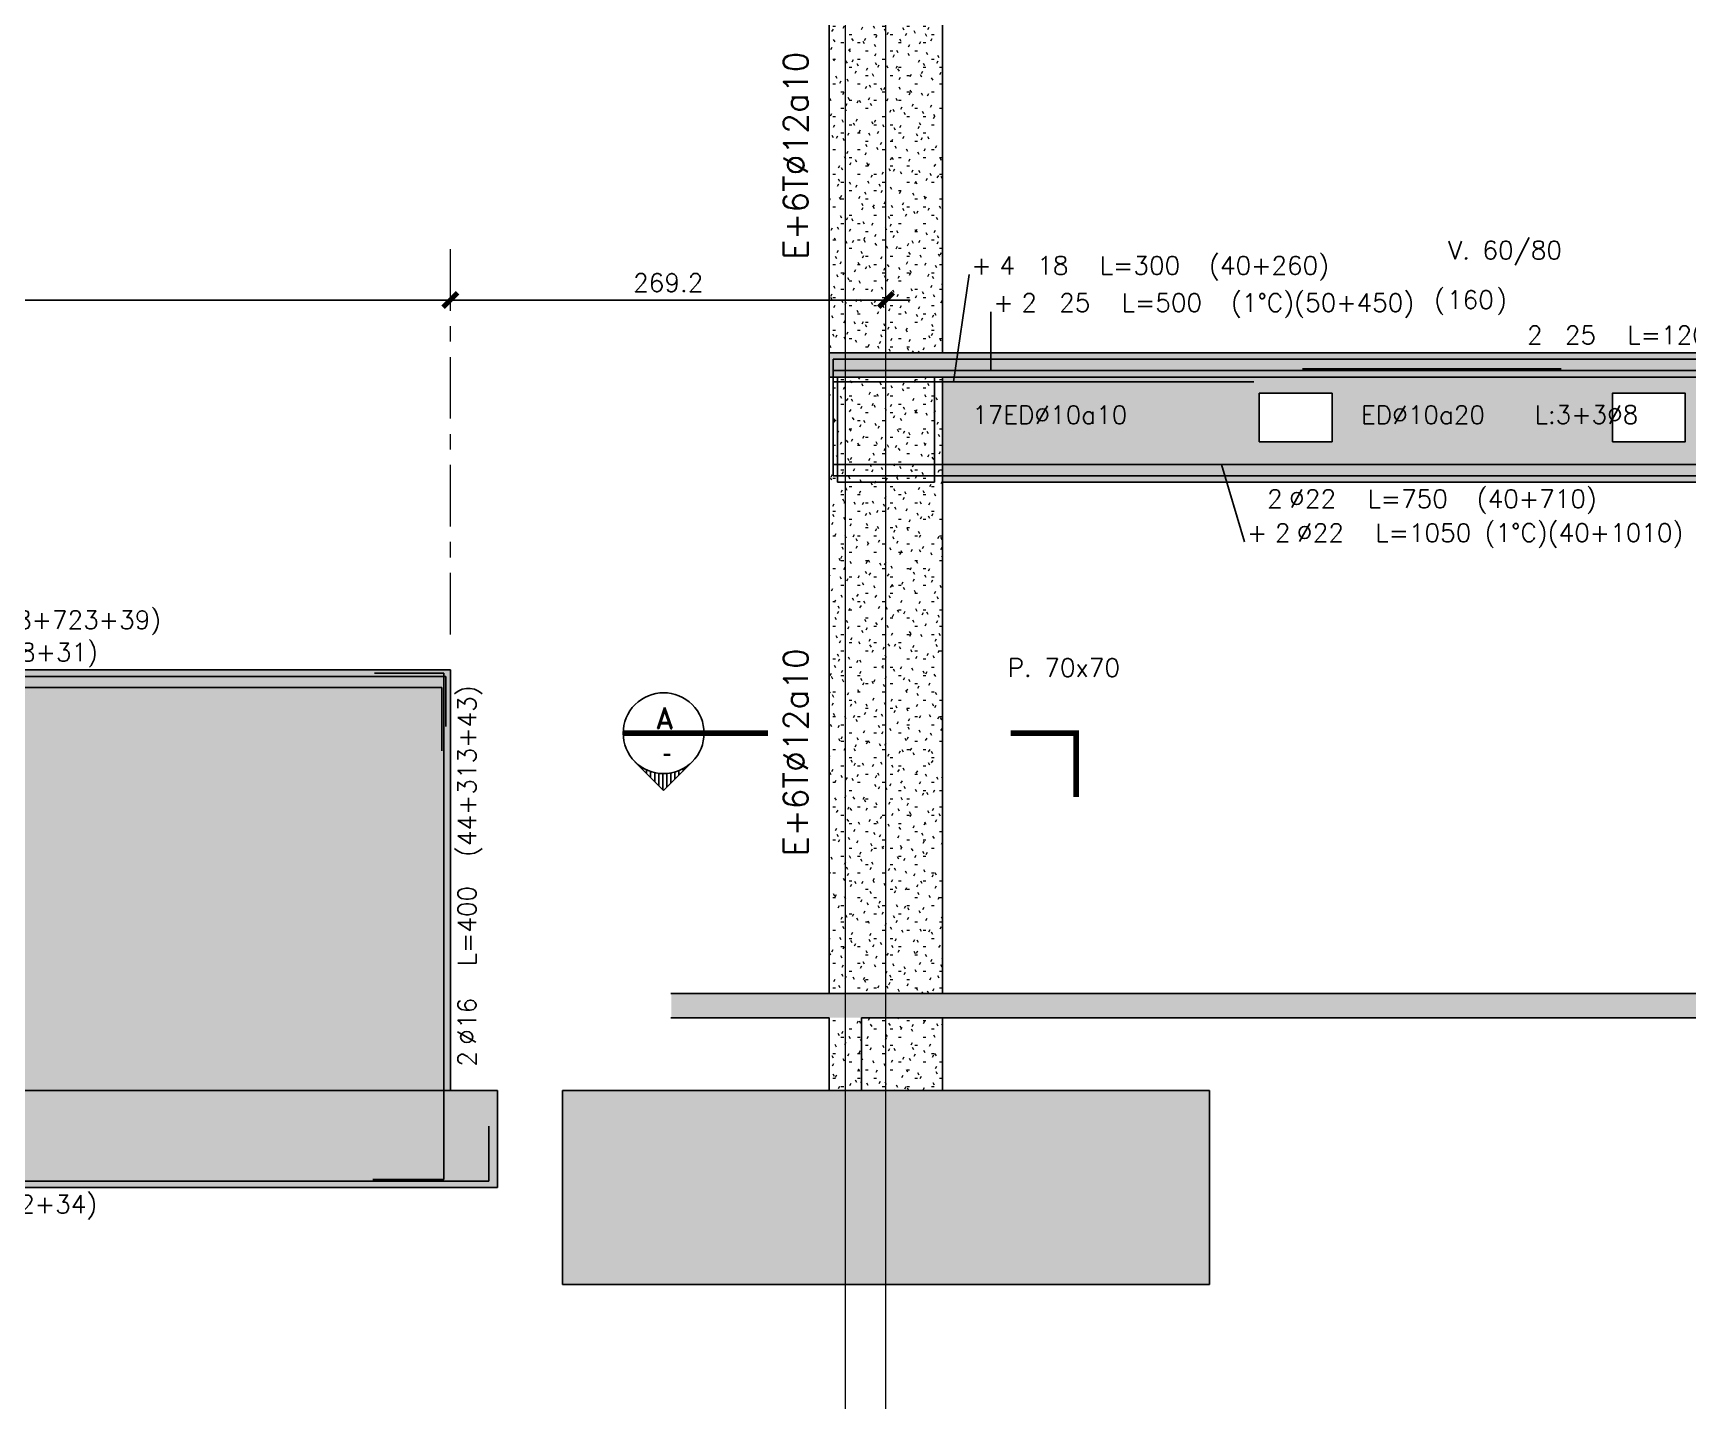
# Model space of a CAD drawing. Extents: x -9282 to 18119, y -11629 to 17404.
# Drawn here: x 1179 to 2202, y 1712 to 2562 of the extents above; entities that cross this region are included whole.
import ezdxf
from ezdxf.enums import TextEntityAlignment as Align

# ---------------------------------------------------------------- set-up
doc = ezdxf.new("R2010")
doc.units = 0
doc.header["$LTSCALE"] = 30
doc.header["$MEASUREMENT"] = 0
doc.linetypes.add('EJEH$0$Grid Line', pattern=[2.2225, 1.27, -0.3175, 0.3175, -0.3175])
doc.linetypes.add('EJEH$0$RLE-PROYECCION', pattern=[0.71438, 0.47625, -0.23813])
doc.layers.get('0').update_dxf_attribs({"linetype": 'CONTINUOUS'})
doc.layers.add('EJEH$0$RLA-ACHURADO', color=30, linetype='EJEH$0$RLE-PROYECCION', lineweight=15, transparency=0.7)
for name, color, linetype, lineweight in [('EJEH$0$RLA-CONTORNO', 30, 'CONTINUOUS', 25), ('EJEH$0$RLA-EJES', 1, 'CONTINUOUS', 9), ('EJEH$0$RLA-TEXTOS-1', 9, 'CONTINUOUS', 9), ('EJEH$0$RLE-EJES-AUXILIAR', 1, 'EJEH$0$Grid Line', 15)]:
    doc.layers.add(name, color=color, linetype=linetype, lineweight=lineweight)
for name, color, linetype in [('EJEH$0$RLA-CORTES', 5, 'CONTINUOUS'), ('EJEH$0$RLA-COTAS1', 2, 'CONTINUOUS'), ('EJEH$0$RLA-FE', 7, 'CONTINUOUS'), ('EJEH$0$RLA-TEXTOS-FE', 9, 'CONTINUOUS')]:
    doc.layers.add(name, color=color, linetype=linetype)
doc.styles.add('EJEH$0$RomanD', font='romand.shx', dxfattribs={"height": 31.5})
doc.styles.add('EJEH$0$RomanS', font='romans.shx', dxfattribs={"height": 11.25})
doc.styles.add('EJEH$0$Standard', font='txt')
doc.dimstyles.new('EJEH$0$ING-50', dxfattribs={"dimscale": 50, "dimtxt": 0.27, "dimasz": 0.3, "dimexe": 0, "dimexo": 0, "dimgap": 0.1, "dimtad": 1, "dimdec": 1, "dimzin": 12, "dimdsep": 46, "dimtxsty": 'EJEH$0$RomanS', "dimblk": 'EJEH$0$TICK1', "dimblk1": 'EJEH$0$TICK1', "dimblk2": 'EJEH$0$TICK1', "dimcen": 0.09, "dimclrd": 2, "dimclre": 1, "dimclrt": 3, "dimadec": 0, "dimazin": 0, "dimtfac": 1, "dimtdec": 0, "dimtix": 1, "dimtmove": 2, "dimatfit": 3, "dimldrblk": 'EJEH$0$TICK1', "dimfxl": 0, "dimfxlon": 1, "dimtolj": 1, "dimtzin": 0, "dimarcsym": 0})
pattern_1 = [(0, (-439.582, -2117.392), (20.32, 5.08), [1.676, -13.564, 1.676, -13.564, -81.28]), (0, (-439.582, -2117.392), (20.32, 5.08), [-30.48, 1.676, -28.804, 1.676, -13.564, -35.56]), (0, (-439.582, -2117.392), (20.32, 5.08), [-76.2, 1.676, -8.484, 1.676, -23.724]), (120, (-431.962, -2114.852), (-14.559409, 15.057636), [1.676, -13.564, 1.676, -13.564, -81.28]), (120, (-431.962, -2114.852), (-14.559409, 15.057636), [-30.48, 1.676, -28.804, 1.676, -13.564, -35.56]), (120, (-431.962, -2114.852), (-14.559409, 15.057636), [-76.2, 1.676, -8.484, 1.676, -23.724]), (240, (-429.422, -2104.692), (-5.760591, -20.137636), [1.676, -13.564, 1.676, -13.564, -81.28]), (240, (-429.422, -2104.692), (-5.760591, -20.137636), [-30.48, 1.676, -28.804, 1.676, -13.564, -35.56]), (240, (-429.422, -2104.692), (-5.760591, -20.137636), [-76.2, 1.676, -8.484, 1.676, -23.724])]

# ---------------------------------------------------------------- blocks, each defined once
blk = doc.blocks.new('*X36')
at = {"color": 0}
for p, q in [((2590, 1330.5), (2590, 1340.4)), ((2580, 1328.2), (2580, 1330.4)), ((2582.5, 1329.2), (2582.5, 1332.9)), ((2585, 1329.9), (2585, 1335.4)), ((2587.5, 1330.3), (2587.5, 1337.9)), ((2592.5, 1330.4), (2592.5, 1338.9)), ((2595, 1330.1), (2595, 1336.4)), ((2597.5, 1329.5), (2597.5, 1333.9)), ((2600, 1328.6), (2600, 1331.4)), ((2575, 1325.1), (2575, 1325.4)), ((2577.5, 1326.9), (2577.5, 1327.9)), ((2602.5, 1327.4), (2602.5, 1328.9)), ((2605, 1325.9), (2605, 1326.4)), ((2607.5, 1323.8), (2607.5, 1323.9))]:
    blk.add_line(p, q, dxfattribs=at)
blk = doc.blocks.new('*U38')
at = {"layer": 'EJEH$0$RLA-CORTES', "color": 2, "linetype": 'Continuous'}
for p, q in [((-112.3, -17.7), (-94.6, -35.4)), ((-94.6, -35.4), (-77, -17.7))]:
    blk.add_line(p, q, dxfattribs=at)
at = {"layer": 'EJEH$0$RLA-CORTES', "color": 2, "linetype": 'Continuous', "const_width": 3.5}
blk.add_lwpolyline([(-119.6, 0), (-30, 0)], dxfattribs=at)
at = {"layer": 'EJEH$0$RLA-CORTES', "color": 2, "const_width": 3.51}
blk.add_lwpolyline([(160.5, -39.5), (160.5, 0), (120, 0)], dxfattribs=at)
at = {"layer": 'EJEH$0$RLA-CORTES', "color": 1, "linetype": 'Continuous'}
blk.add_arc((-94.6, 0), 25, 315, 225, dxfattribs=at)
at = {"layer": 'EJEH$0$RLA-CORTES', "color": 2, "linetype": 'Continuous'}
blk.add_arc((-94.6, 0), 25, 225, 315, dxfattribs=at)
at = {"layer": 'EJEH$0$RLA-CORTES', "color": 2, "linetype": 'Continuous', "xscale": -1, "rotation": 180}
blk.add_blockref('*X36', (-2685.1, 1305.5), dxfattribs=at)
at = {"layer": 'EJEH$0$RLA-CORTES', "color": 3, "linetype": 'Continuous', "style": 'EJEH$0$RomanD', "flags": 12}
blk.add_attdef('CORTE', text='', height=13, dxfattribs=at).set_placement((-93.9, 9.4), align=Align.MIDDLE_CENTER)
at = {"layer": 'EJEH$0$RLA-CORTES', "color": 3, "linetype": 'Continuous', "style": 'EJEH$0$Standard', "flags": 12}
blk.add_attdef('PLANO', text='', height=13, dxfattribs=at).set_placement((-92.5, -18.4), align=Align.CENTER)
at = {"layer": 'EJEH$0$RLA-CORTES', "color": 3, "linetype": 'Continuous', "style": 'EJEH$0$RomanD', "flags": 13}
blk.add_attdef('NUM', text='', height=13, dxfattribs=at).set_placement((-18.7, -47.9), align=Align.MIDDLE)
blk = doc.blocks.new('*U118')
at = {"layer": 'EJEH$0$RLA-FE'}
for p, q in [((0, -50), (0, 0)), ((0, 0), (1068.2, 0)), ((1068.2, 0), (1118.2, 0)), ((1118.2, 0), (1150, 0)), ((1150, 0), (1150, 0))]:
    blk.add_line(p, q, dxfattribs=at)
at = {"layer": 'EJEH$0$RLA-FE', "color": 3, "style": 'EJEH$0$RomanS', "flags": 8}
for tag, p in [('F=', (424.2, 9.3)), ('NUM', (438.6, 9.3))]:
    blk.add_attdef(tag, text='', height=11.2, dxfattribs=at).set_placement(p, align=Align.RIGHT)
at = {"layer": 'EJEH$0$RLA-FE', "color": 3, "style": 'EJEH$0$RomanS'}
for tag, p, flags in [('PHI', (442.5, 9.5), 14), ('DIAM', (452.3, 9.3), 12), ('MINUS', (474.3, 9.3), 13), ('MARK', (487.7, 9.3), 13), ('TEXTO_FE1', (491, 9.3), 8), ('TEXTO_FE2', (558.6, 9.3), 8), ('TIPO', (573.8, -75.8), 13), ('NVECES', (559.9, -94.7), 13), ('NUMFE', (563.9, -114.5), 13), ('CAPA', (572.1, -133.6), 13), ('DESPLAZA', (278.3, -151.6), 13), ('ESPACIO', (284.4, -170), 13), ('CANT', (298.2, -188.8), 13)]:
    blk.add_attdef(tag, p, '', height=11.2, dxfattribs=dict(at, flags=flags))
blk = doc.blocks.new('*U53')
at = {"layer": 'EJEH$0$RLA-FE'}
for p, q in [((0, 40), (0, 0)), ((0, 0), (628.2, 0)), ((628.2, 0), (678.2, 0)), ((678.2, 0), (710, 0)), ((710, 0), (710, 0))]:
    blk.add_line(p, q, dxfattribs=at)
at = {"layer": 'EJEH$0$RLA-FE', "color": 3, "style": 'EJEH$0$RomanS', "flags": 8}
for tag, p in [('F=', (263.4, -19.9)), ('NUM', (277.8, -19.9))]:
    blk.add_attdef(tag, text='', height=11.2, dxfattribs=at).set_placement(p, align=Align.RIGHT)
at = {"layer": 'EJEH$0$RLA-FE', "color": 3, "style": 'EJEH$0$RomanS'}
for tag, p, flags in [('PHI', (281.7, -19.7), 12), ('DIAM', (291.6, -19.9), 12), ('MINUS', (313.6, -19.9), 13), ('MARK', (327, -19.9), 13), ('TEXTO_FE1', (330.3, -19.9), 8), ('TEXTO_FE2', (397.8, -19.9), 8), ('TIPO', (353.8, -57.9), 13), ('NVECES', (339.9, -76.9), 13), ('NUMFE', (343.9, -96.6), 13), ('CAPA', (352.1, -115.7), 13), ('DESPLAZA', (277.2, -134.2), 13), ('ESPACIO', (283.2, -152.5), 13), ('CANT', (297.1, -171.3), 13)]:
    blk.add_attdef(tag, p, '', height=11.2, dxfattribs=dict(at, flags=flags))
blk = doc.blocks.new('*U115')
at = {"layer": 'EJEH$0$RLA-FE'}
for p, q in [((0, 40), (0, 0)), ((0, 0), (928.2, 0)), ((928.2, 0), (978.2, 0)), ((978.2, 0), (1010, 0)), ((1010, 0), (1010, 0))]:
    blk.add_line(p, q, dxfattribs=at)
at = {"layer": 'EJEH$0$RLA-FE', "color": 3, "style": 'EJEH$0$RomanS', "flags": 8}
for tag, p in [('F=', (268.3, -47.9)), ('NUM', (282.7, -47.9))]:
    blk.add_attdef(tag, text='', height=11.2, dxfattribs=at).set_placement(p, align=Align.RIGHT)
at = {"layer": 'EJEH$0$RLA-FE', "color": 3, "style": 'EJEH$0$RomanS'}
for tag, p, flags in [('PHI', (286.6, -47.7), 12), ('DIAM', (296.4, -47.9), 12), ('MINUS', (318.4, -47.9), 13), ('MARK', (331.8, -47.9), 13), ('TEXTO_FE1', (335.1, -47.9), 8), ('TEXTO_FE2', (402.7, -47.9), 8), ('TIPO', (503.8, -57.9), 13), ('NVECES', (489.9, -76.9), 13), ('NUMFE', (493.9, -96.6), 13), ('CAPA', (502.1, -115.7), 13), ('DESPLAZA', (277.2, -134.2), 13), ('ESPACIO', (283.2, -152.5), 13), ('CANT', (297.1, -171.3), 13)]:
    blk.add_attdef(tag, p, '', height=11.2, dxfattribs=dict(at, flags=flags))
blk = doc.blocks.new('*U113')
at = {"layer": 'EJEH$0$RLA-FE'}
for p, q in [((0, -50), (0, 0)), ((0, 0), (368.2, 0)), ((368.2, 0), (418.2, 0)), ((418.2, 0), (450, 0)), ((450, 0), (450, 0))]:
    blk.add_line(p, q, dxfattribs=at)
at = {"layer": 'EJEH$0$RLA-FE', "color": 3, "style": 'EJEH$0$RomanS', "flags": 8}
for tag, p in [('F=', (111.5, 36.3)), ('NUM', (125.9, 36.3))]:
    blk.add_attdef(tag, text='', height=11.2, dxfattribs=at).set_placement(p, align=Align.RIGHT)
at = {"layer": 'EJEH$0$RLA-FE', "color": 3, "style": 'EJEH$0$RomanS'}
for tag, p, flags in [('PHI', (129.8, 36.5), 14), ('DIAM', (139.6, 36.3), 12), ('MINUS', (161.7, 36.3), 13), ('MARK', (175.1, 36.3), 13), ('TEXTO_FE1', (178.4, 36.3), 8), ('TEXTO_FE2', (245.9, 36.3), 8), ('TIPO', (223.8, -75.8), 13), ('NVECES', (209.9, -94.7), 13), ('NUMFE', (213.9, -114.5), 13), ('CAPA', (222.1, -133.6), 13), ('DESPLAZA', (278.3, -151.6), 13), ('ESPACIO', (284.4, -170), 13), ('CANT', (298.2, -188.8), 13)]:
    blk.add_attdef(tag, p, '', height=11.2, dxfattribs=dict(at, flags=flags))
blk = doc.blocks.new('*U119')
at = {"layer": 'EJEH$0$RLA-FE'}
for p, q in [((0, 0), (0, 0)), ((0, 0), (968.2, 0)), ((968.2, 0), (1018.2, 0)), ((1018.2, 0), (1050, 0)), ((1050, 0), (1050, 0))]:
    blk.add_line(p, q, dxfattribs=at)
at = {"layer": 'EJEH$0$RLA-FE', "color": 3, "style": 'EJEH$0$RomanS', "flags": 8}
for tag, p in [('F=', (550.6, 36.3)), ('NUM', (565, 36.3))]:
    blk.add_attdef(tag, text='', height=11.2, dxfattribs=at).set_placement(p, align=Align.RIGHT)
at = {"layer": 'EJEH$0$RLA-FE', "color": 3, "style": 'EJEH$0$RomanS'}
for tag, p, flags in [('PHI', (568.9, 36.5), 14), ('DIAM', (578.8, 36.3), 12), ('MINUS', (600.8, 36.3), 13), ('MARK', (614.2, 36.3), 13), ('TEXTO_FE1', (617.5, 36.3), 8), ('TEXTO_FE2', (685, 36.3), 8), ('TIPO', (523.8, -75.8), 13), ('NVECES', (509.9, -94.7), 13), ('NUMFE', (513.9, -114.5), 13), ('CAPA', (522.1, -133.6), 13), ('DESPLAZA', (278.3, -151.6), 13), ('ESPACIO', (284.4, -170), 13), ('CANT', (298.2, -188.8), 13)]:
    blk.add_attdef(tag, p, '', height=11.2, dxfattribs=dict(at, flags=flags))
blk = doc.blocks.new('*U114')
at = {"layer": 'EJEH$0$RLA-FE', "color": 6}
blk.add_line((0, 1), (160, 1), dxfattribs=at)
at = {"layer": 'EJEH$0$RLA-FE', "color": 3, "style": 'EJEH$0$RomanS', "flags": 8}
for tag, p in [('(', (84.9, 38.1)), (')', (123.2, 38.1)), ('EMP', (103.9, 38.1))]:
    blk.add_attdef(tag, text='', height=11.2, dxfattribs=at).set_placement(p, align=Align.CENTER)
blk = doc.blocks.new('*U112')
at = {"layer": 'EJEH$0$RLA-FE'}
for p, q in [((0, -40), (0, 0)), ((0, 0), (178.2, 0)), ((178.2, 0), (228.2, 0)), ((228.2, 0), (260, 0)), ((260, 0), (260, 0))]:
    blk.add_line(p, q, dxfattribs=at)
at = {"layer": 'EJEH$0$RLA-FE', "color": 3, "style": 'EJEH$0$RomanS', "flags": 8}
for tag, p in [('F=', (97.9, 66.3)), ('NUM', (112.3, 66.3))]:
    blk.add_attdef(tag, text='', height=11.2, dxfattribs=at).set_placement(p, align=Align.RIGHT)
at = {"layer": 'EJEH$0$RLA-FE', "color": 3, "style": 'EJEH$0$RomanS'}
for tag, p, flags in [('PHI', (116.2, 66.5), 14), ('DIAM', (126.1, 66.3), 12), ('MINUS', (148.1, 66.3), 13), ('MARK', (161.5, 66.3), 13), ('TEXTO_FE1', (164.8, 66.3), 8), ('TEXTO_FE2', (232.3, 66.3), 8), ('TIPO', (128.8, -75.8), 13), ('NVECES', (114.9, -94.7), 13), ('NUMFE', (118.9, -114.5), 13), ('CAPA', (127.1, -133.6), 13), ('DESPLAZA', (278.3, -151.6), 13), ('ESPACIO', (284.4, -170), 13), ('CANT', (298.2, -188.8), 13)]:
    blk.add_attdef(tag, p, '', height=11.2, dxfattribs=dict(at, flags=flags))
blk = doc.blocks.new('*U170')
at = {"layer": 'EJEH$0$RLA-FE'}
for p, q in [((0, -31), (0, 0)), ((0, 0), (646.2, 0)), ((646.2, 0), (696.2, 0)), ((696.2, 0), (728, 0)), ((728, 0), (728, -31))]:
    blk.add_line(p, q, dxfattribs=at)
at = {"layer": 'EJEH$0$RLA-FE', "color": 3, "style": 'EJEH$0$RomanS', "flags": 8}
for tag, p in [('F=', (272.4, 9.3)), ('NUM', (286.8, 9.3))]:
    blk.add_attdef(tag, text='', height=11.2, dxfattribs=at).set_placement(p, align=Align.RIGHT)
at = {"layer": 'EJEH$0$RLA-FE', "color": 3, "style": 'EJEH$0$RomanS'}
for tag, p, flags in [('PHI', (290.7, 9.5), 14), ('DIAM', (300.6, 9.3), 12), ('MINUS', (322.6, 9.3), 13), ('MARK', (336, 9.3), 13), ('TEXTO_FE1', (339.3, 9.3), 8), ('TEXTO_FE2', (406.8, 9.3), 8), ('TIPO', (362.8, -75.8), 13), ('NVECES', (348.9, -94.7), 13), ('NUMFE', (352.9, -114.5), 13), ('CAPA', (361.1, -133.6), 13), ('DESPLAZA', (278.3, -151.6), 13), ('ESPACIO', (284.4, -170), 13), ('CANT', (298.2, -188.8), 13)]:
    blk.add_attdef(tag, p, '', height=11.2, dxfattribs=dict(at, flags=flags))
blk = doc.blocks.new('EJEH$0$TICK1')
at = {"color": 2}
for points in [[(0, 0), (-1, 0)], [(0, 0), (1, 0)]]:
    blk.add_lwpolyline(points, dxfattribs=at)
at = {"color": 2, "const_width": 0.2}
blk.add_lwpolyline([(-0.3, -0.3), (0.3, 0.3)], dxfattribs=at)
blk = doc.blocks.new('*D175')
at = {"layer": 'EJEH$0$RLA-COTAS1', "color": 2, "lineweight": -2, "transparency": 16777216}
blk.add_line((-2192.4, 27.6), (-1489.1, 27.6), dxfattribs=at)
at = {"layer": 'EJEH$0$RLA-COTAS1', "color": 2, "lineweight": -2, "transparency": 16777216, "xscale": 15, "yscale": 15, "zscale": 15, "rotation": 180}
blk.add_blockref('EJEH$0$TICK1', (-2207.4, 27.6), dxfattribs=at)
at = {"layer": 'EJEH$0$RLA-COTAS1', "color": 2, "lineweight": -2, "transparency": 16777216, "xscale": 15, "yscale": 15, "zscale": 15}
blk.add_blockref('EJEH$0$TICK1', (-1474.1, 27.6), dxfattribs=at)
at = {"layer": 'EJEH$0$RLA-COTAS1', "color": 3, "transparency": 16777216, "insert": (-1840.7, 38.3), "char_height": 11.25, "attachment_point": 5, "style": 'EJEH$0$RomanS'}
blk.add_mtext('\\A1;733.3', dxfattribs=at)
blk = doc.blocks.new('*D176')
at = {"layer": 'EJEH$0$RLA-COTAS1', "color": 2, "lineweight": -2, "transparency": 16777216}
blk.add_line((-1219.8, 27.6), (-1459.1, 27.6), dxfattribs=at)
at = {"layer": 'EJEH$0$RLA-COTAS1', "color": 2, "lineweight": -2, "transparency": 16777216, "xscale": 15, "yscale": 15, "zscale": 15, "rotation": 180}
blk.add_blockref('EJEH$0$TICK1', (-1474.1, 27.6), dxfattribs=at)
at = {"layer": 'EJEH$0$RLA-COTAS1', "color": 2, "lineweight": -2, "transparency": 16777216, "xscale": 15, "yscale": 15, "zscale": 15}
blk.add_blockref('EJEH$0$TICK1', (-1204.8, 27.6), dxfattribs=at)
at = {"layer": 'EJEH$0$RLA-COTAS1', "color": 3, "transparency": 16777216, "insert": (-1339.4, 38.3), "char_height": 11.25, "attachment_point": 5, "style": 'EJEH$0$RomanS'}
blk.add_mtext('\\A1;269.2', dxfattribs=at)
blk = doc.blocks.new('*U177')
at = {"layer": 'EJEH$0$RLA-FE'}
for p, q in [((0, -38), (0, 0)), ((0, 0), (641.2, 0)), ((641.2, 0), (691.2, 0)), ((691.2, 0), (723, 0)), ((723, 0), (723, -39))]:
    blk.add_line(p, q, dxfattribs=at)
at = {"layer": 'EJEH$0$RLA-FE', "color": 3, "style": 'EJEH$0$RomanS', "flags": 8}
for tag, p in [('F=', (269.9, 36.3)), ('NUM', (284.3, 36.3))]:
    blk.add_attdef(tag, text='', height=11.2, dxfattribs=at).set_placement(p, align=Align.RIGHT)
at = {"layer": 'EJEH$0$RLA-FE', "color": 3, "style": 'EJEH$0$RomanS'}
for tag, p, flags in [('PHI', (288.2, 36.5), 14), ('DIAM', (298.1, 36.3), 12), ('MINUS', (320.1, 36.3), 13), ('MARK', (333.5, 36.3), 13), ('TEXTO_FE1', (336.8, 36.3), 8), ('TEXTO_FE2', (404.3, 36.3), 8), ('TIPO', (360.3, -75.8), 13), ('NVECES', (346.4, -94.7), 13), ('NUMFE', (350.4, -114.5), 13), ('CAPA', (358.6, -133.6), 13), ('DESPLAZA', (278.3, -151.6), 13), ('ESPACIO', (284.4, -170), 13), ('CANT', (298.2, -188.8), 13)]:
    blk.add_attdef(tag, p, '', height=11.2, dxfattribs=dict(at, flags=flags))
blk = doc.blocks.new('*U179')
at = {"layer": 'EJEH$0$RLA-FE'}
for p, q in [((0, 44), (0, 0)), ((313, 0), (313, 43)), ((0, 0), (231.2, 0)), ((231.2, 0), (281.2, 0)), ((281.2, 0), (313, 0))]:
    blk.add_line(p, q, dxfattribs=at)
at = {"layer": 'EJEH$0$RLA-FE', "color": 3, "style": 'EJEH$0$RomanS', "flags": 8}
for tag, p in [('F=', (64.9, -19.9)), ('NUM', (79.3, -19.9))]:
    blk.add_attdef(tag, text='', height=11.2, dxfattribs=at).set_placement(p, align=Align.RIGHT)
at = {"layer": 'EJEH$0$RLA-FE', "color": 3, "style": 'EJEH$0$RomanS'}
for tag, p, flags in [('PHI', (83.2, -19.7), 12), ('DIAM', (93.1, -19.9), 12), ('MINUS', (115.1, -19.9), 13), ('MARK', (128.5, -19.9), 13), ('TEXTO_FE1', (131.8, -19.9), 8), ('TEXTO_FE2', (199.3, -19.9), 8), ('TIPO', (155.3, -57.9), 13), ('NVECES', (141.4, -76.9), 13), ('NUMFE', (145.4, -96.6), 13), ('CAPA', (153.6, -115.7), 13), ('DESPLAZA', (277.2, -134.2), 13), ('ESPACIO', (283.2, -152.5), 13), ('CANT', (297.1, -171.3), 13)]:
    blk.add_attdef(tag, p, '', height=11.2, dxfattribs=dict(at, flags=flags))
blk = doc.blocks.new('*U180')
at = {"layer": 'EJEH$0$RLA-FE'}
for p, q in [((0, 34), (0, 0)), ((782, 0), (782, 34)), ((0, 0), (700.2, 0)), ((700.2, 0), (750.2, 0)), ((750.2, 0), (782, 0))]:
    blk.add_line(p, q, dxfattribs=at)
at = {"layer": 'EJEH$0$RLA-FE', "color": 3, "style": 'EJEH$0$RomanS', "flags": 8}
for tag, p in [('F=', (299.4, -19.9)), ('NUM', (313.8, -19.9))]:
    blk.add_attdef(tag, text='', height=11.2, dxfattribs=at).set_placement(p, align=Align.RIGHT)
at = {"layer": 'EJEH$0$RLA-FE', "color": 3, "style": 'EJEH$0$RomanS'}
for tag, p, flags in [('PHI', (317.7, -19.7), 12), ('DIAM', (327.6, -19.9), 12), ('MINUS', (349.6, -19.9), 13), ('MARK', (363, -19.9), 13), ('TEXTO_FE1', (366.3, -19.9), 8), ('TEXTO_FE2', (433.8, -19.9), 8), ('TIPO', (389.8, -57.9), 13), ('NVECES', (375.9, -76.9), 13), ('NUMFE', (379.9, -96.6), 13), ('CAPA', (388.1, -115.7), 13), ('DESPLAZA', (277.2, -134.2), 13), ('ESPACIO', (283.2, -152.5), 13), ('CANT', (297.1, -171.3), 13)]:
    blk.add_attdef(tag, p, '', height=11.2, dxfattribs=dict(at, flags=flags))
blk = doc.blocks.new('EJEH')
at = {"layer": 'EJEH$0$RLA-ACHURADO'}
h = blk.add_hatch(dxfattribs=at)
h.set_pattern_fill('SAND - DENSE', color=256, style=0, pattern_type=2)
h.set_pattern_definition(pattern_1)
h.paths.add_polyline_path([(-1169.82, -5), (-1169.82, 376), (-1174.8, 376), (-1174.8, 311), (-1234.8, 311), (-1234.8, 376), (-1239.82, 376), (-1239.82, -5), (-1174.8, -5)], flags=0)
h = blk.add_hatch(dxfattribs=at)
h.set_pattern_fill('SAND - DENSE', color=256, style=0, pattern_type=2)
h.set_pattern_definition(pattern_1)
h.paths.add_polyline_path([(-439.6, -20), (525.18, -20), (525.18, -5), (-1239.82, -5), (-1239.82, -20), (-1099.83, -20)], flags=0)
h = blk.add_hatch(dxfattribs=at)
h.set_pattern_fill('SAND - DENSE', color=256, style=0, pattern_type=2)
h.set_pattern_definition(pattern_1)
h.paths.add_polyline_path([(-1169.82, -401), (-1169.82, -20), (-1174.8, -20), (-1174.8, -85), (-1234.8, -85), (-1234.8, -20), (-1239.82, -20), (-1239.82, -401), (-1174.8, -401)], flags=0)
h = blk.add_hatch(dxfattribs=at)
h.set_pattern_fill('SAND - DENSE', color=256, style=0, pattern_type=2)
h.set_pattern_definition(pattern_1)
h.paths.add_polyline_path([(-1234.8, -85), (-1174.8, -85), (-1174.8, -20), (-1234.8, -20)], flags=0)
h = blk.add_hatch(dxfattribs=at)
h.set_pattern_fill('SAND - DENSE', color=256, style=0, pattern_type=2)
h.set_pattern_definition([(0, (-439.582, -3305.392), (20.32, 5.08), [1.676, -13.564, 1.676, -13.564, -81.28]), (0, (-439.582, -3305.392), (20.32, 5.08), [-30.48, 1.676, -28.804, 1.676, -13.564, -35.56]), (0, (-439.582, -3305.392), (20.32, 5.08), [-76.2, 1.676, -8.484, 1.676, -23.724]), (120, (-431.962, -3302.852), (-14.559409, 15.057636), [1.676, -13.564, 1.676, -13.564, -81.28]), (120, (-431.962, -3302.852), (-14.559409, 15.057636), [-30.48, 1.676, -28.804, 1.676, -13.564, -35.56]), (120, (-431.962, -3302.852), (-14.559409, 15.057636), [-76.2, 1.676, -8.484, 1.676, -23.724]), (240, (-429.422, -3292.692), (-5.760591, -20.137636), [1.676, -13.564, 1.676, -13.564, -81.28]), (240, (-429.422, -3292.692), (-5.760591, -20.137636), [-30.48, 1.676, -28.804, 1.676, -13.564, -35.56]), (240, (-429.422, -3292.692), (-5.760591, -20.137636), [-76.2, 1.676, -8.484, 1.676, -23.724])])
h.paths.add_polyline_path([(-973.98, -60), (-973.98, -30), (-928.98, -30), (-928.98, -60)])
h.paths.add_polyline_path([(-514.82, -85), (-1169.82, -85), (-1169.82, -20), (-514.82, -20)])
h.paths.add_polyline_path([(-755.64, -60), (-755.64, -30), (-710.64, -30), (-710.64, -60)])
h = blk.add_hatch(dxfattribs=at)
h.set_pattern_fill('SAND - DENSE', color=256, style=0, pattern_type=2)
h.set_pattern_definition([(0, (-1046.108, -1997.392), (20.32, 5.08), [1.676, -13.564, 1.676, -13.564, -81.28]), (0, (-1046.108, -1997.392), (20.32, 5.08), [-30.48, 1.676, -28.804, 1.676, -13.564, -35.56]), (0, (-1046.108, -1997.392), (20.32, 5.08), [-76.2, 1.676, -8.484, 1.676, -23.724]), (120, (-1038.488, -1994.852), (-14.559409, 15.057636), [1.676, -13.564, 1.676, -13.564, -81.28]), (120, (-1038.488, -1994.852), (-14.559409, 15.057636), [-30.48, 1.676, -28.804, 1.676, -13.564, -35.56]), (120, (-1038.488, -1994.852), (-14.559409, 15.057636), [-76.2, 1.676, -8.484, 1.676, -23.724]), (240, (-1035.948, -1984.692), (-5.760591, -20.137636), [1.676, -13.564, 1.676, -13.564, -81.28]), (240, (-1035.948, -1984.692), (-5.760591, -20.137636), [-30.48, 1.676, -28.804, 1.676, -13.564, -35.56]), (240, (-1035.948, -1984.692), (-5.760591, -20.137636), [-76.2, 1.676, -8.484, 1.676, -23.724])])
h.paths.add_polyline_path([(-2207.36, -461), (-1474.06, -461), (-1474.06, -201), (-2207.36, -201)])
h = blk.add_hatch(dxfattribs=at)
h.set_pattern_fill('SAND - DENSE', color=256, style=0, pattern_type=2)
h.set_pattern_definition(pattern_1)
h.paths.add_polyline_path([(-439.6, -416), (445.18, -416), (445.18, -401), (-1337.55, -401), (-1337.55, -416), (-1099.83, -416)])
h = blk.add_hatch(dxfattribs=at)
h.set_pattern_fill('SAND - DENSE', color=256, style=0, pattern_type=2)
h.set_pattern_definition(pattern_1)
h.paths.add_polyline_path([(-1219.82, -461), (-1219.82, -416), (-1239.82, -416), (-1239.82, -461)], flags=0)
h = blk.add_hatch(dxfattribs=at)
h.set_pattern_fill('SAND - DENSE', color=256, style=0, pattern_type=2)
h.set_pattern_definition(pattern_1)
h.paths.add_polyline_path([(-1219.82, -461), (-1169.82, -461), (-1169.82, -416), (-1219.82, -416), (-1219.82, -446.45)], flags=0)
h = blk.add_hatch(dxfattribs=at)
h.set_pattern_fill('SAND - DENSE', color=256, style=0, pattern_type=2)
h.set_pattern_definition([(0, (-1076.108, -2057.392), (20.32, 5.08), [1.676, -13.564, 1.676, -13.564, -81.28]), (0, (-1076.108, -2057.392), (20.32, 5.08), [-30.48, 1.676, -28.804, 1.676, -13.564, -35.56]), (0, (-1076.108, -2057.392), (20.32, 5.08), [-76.2, 1.676, -8.484, 1.676, -23.724]), (120, (-1068.488, -2054.852), (-14.559409, 15.057636), [1.676, -13.564, 1.676, -13.564, -81.28]), (120, (-1068.488, -2054.852), (-14.559409, 15.057636), [-30.48, 1.676, -28.804, 1.676, -13.564, -35.56]), (120, (-1068.488, -2054.852), (-14.559409, 15.057636), [-76.2, 1.676, -8.484, 1.676, -23.724]), (240, (-1065.948, -2044.692), (-5.760591, -20.137636), [1.676, -13.564, 1.676, -13.564, -81.28]), (240, (-1065.948, -2044.692), (-5.760591, -20.137636), [-30.48, 1.676, -28.804, 1.676, -13.564, -35.56]), (240, (-1065.948, -2044.692), (-5.760591, -20.137636), [-76.2, 1.676, -8.484, 1.676, -23.724])])
h.paths.add_polyline_path([(-2237.36, -521), (-1445.06, -521), (-1445.06, -461), (-2237.36, -461)])
h = blk.add_hatch(dxfattribs=at)
h.set_pattern_fill('SAND - DENSE', color=256, style=0, pattern_type=2)
h.set_pattern_definition(pattern_1)
h.paths.add_polyline_path([(-1404.8, -581), (-1004.8, -581), (-1004.8, -461), (-1404.8, -461)], flags=0)
h.paths.add_polyline_path([(-279.8, -581), (-279.8, -461), (-679.8, -461), (-679.8, -581), (-439.6, -581)], flags=0)
h.paths.add_polyline_path([(610.2, -581), (610.2, -461), (210.2, -461), (210.2, -581)], flags=0)
at = {"layer": 'EJEH$0$RLA-CONTORNO'}
for p, q in [((-1239.82, -5), (-1239.82, 376)), ((-1169.82, 376), (-1169.82, -5)), ((525.18, -5), (-1239.82, -5)), ((-1239.82, -5), (-1239.82, -20)), ((-1239.82, -401), (-1239.82, -20)), ((-1239.82, -20), (-1234.8, -20)), ((-1234.8, -20), (-1234.8, -85)), ((-1174.8, -20), (-1234.79, -20)), ((-1174.8, -20), (-509.82, -20)), ((-1174.8, -85), (-1174.8, -20)), ((-1169.82, -20), (-1169.82, -401)), ((-1234.8, -85), (-1174.8, -85)), ((-514.82, -85), (-1169.82, -85)), ((-2207.36, -201), (-1474.06, -201)), ((-1474.06, -461), (-1474.06, -201)), ((445.18, -401), (-1337.81, -401)), ((-1337.81, -416), (-1239.82, -416)), ((-1239.82, -416), (-1239.82, -461)), ((-1219.82, -416), (-489.8, -416)), ((-1219.82, -461), (-1219.82, -416)), ((-1169.82, -416), (-1169.82, -461)), ((-1474.06, -461), (-2207.36, -461)), ((-1445.06, -461), (-1474.06, -461)), ((-1445.06, -521), (-1445.06, -461)), ((-1239.82, -461), (-1404.8, -461)), ((-1404.8, -461), (-1404.8, -581)), ((-1219.82, -461), (-1239.82, -461)), ((-1239.82, -461), (-1219.82, -461)), ((-1004.8, -461), (-1219.82, -461)), ((-1004.8, -581), (-1004.8, -461)), ((-1445.06, -521), (-2237.36, -521)), ((-1404.8, -581), (-1004.8, -581))]:
    blk.add_line(p, q, dxfattribs=at)
for points in [[(-973.98, -60), (-928.98, -60), (-928.98, -30), (-973.98, -30)], [(-755.64, -60), (-710.64, -60), (-710.64, -30), (-755.64, -30)]]:
    blk.add_lwpolyline(points, close=True, dxfattribs=at)
at = {"layer": 'EJEH$0$RLA-EJES'}
for p, q in [((-1229.82, -657.75), (-1229.82, 1463)), ((-1204.82, -657.75), (-1204.82, 1442.34))]:
    blk.add_line(p, q, dxfattribs=at)
at = {"layer": 'EJEH$0$RLA-FE', "color": 2}
for p, q in [((-1153.41, 43.32), (-1162.97, -23)), ((-1139.86, 20.32), (-1139.86, -16)), ((-983.08, -121.89), (-997.35, -74))]:
    blk.add_line(p, q, dxfattribs=at)
at = {"layer": 'EJEH$0$RLE-EJES-AUXILIAR'}
blk.add_line((-1474.06, -179.08), (-1474.06, 60.64), dxfattribs=at)
at = {"layer": 'EJEH$0$RLA-CORTES'}
ref = blk.add_blockref('*U38', (-1247.68, -240.13), dxfattribs=at)
ref.add_attrib('CORTE', 'A', dxfattribs={"color": 3, "linetype": 'Continuous', "height": 13, "style": 'EJEH$0$RomanD'}).set_placement((-1341.62, -230.71), align=Align.MIDDLE_CENTER)
ref.add_attrib('PLANO', '-', dxfattribs={"color": 3, "linetype": 'Continuous', "height": 13, "style": 'EJEH$0$Standard'}).set_placement((-1340.15, -258.49), align=Align.CENTER)
at = {"layer": 'EJEH$0$RLA-FE'}
ref = blk.add_blockref('*U112', (-1237.33, -23), dxfattribs=at)
ref.add_attrib('DIAM', '18', (-1111.24, 43.32), dxfattribs={"color": 3, "height": 11.25, "style": 'EJEH$0$RomanS'})
ref.add_attrib('NUM', '4', dxfattribs={"color": 3, "height": 11.25, "style": 'EJEH$0$RomanS'}).set_placement((-1124.99, 43.32), align=Align.RIGHT)
ref.add_attrib('TEXTO_FE1', 'L=300', (-1072.53, 43.32), dxfattribs={"color": 3, "height": 11.25, "style": 'EJEH$0$RomanS'})
ref.add_attrib('TEXTO_FE2', '(40+260)', (-1005.01, 43.34), dxfattribs={"color": 3, "height": 11.25, "style": 'EJEH$0$RomanS'})
ref.add_attrib('F=', '+', dxfattribs={"color": 3, "height": 11.25, "style": 'EJEH$0$RomanS'}).set_placement((-1139.4, 43.32), align=Align.RIGHT)
ref = blk.add_blockref('*U113', (-1237.33, -16), dxfattribs=at)
ref.add_attrib('DIAM', '25', (-1097.69, 20.32), dxfattribs={"color": 3, "height": 11.25, "style": 'EJEH$0$RomanS'})
ref.add_attrib('NUM', '2', dxfattribs={"color": 3, "height": 11.25, "style": 'EJEH$0$RomanS'}).set_placement((-1111.44, 20.32), align=Align.RIGHT)
ref.add_attrib('TEXTO_FE1', 'L=500', (-1058.98, 20.32), dxfattribs={"color": 3, "height": 11.25, "style": 'EJEH$0$RomanS'})
ref.add_attrib('TEXTO_FE2', '(1°C)(50+450)', (-991.45, 20.34), dxfattribs={"color": 3, "height": 11.25, "style": 'EJEH$0$RomanS'})
ref.add_attrib('F=', '+', dxfattribs={"color": 3, "height": 11.25, "style": 'EJEH$0$RomanS'}).set_placement((-1125.85, 20.32), align=Align.RIGHT)
ref = blk.add_blockref('*U114', (-947.33, -16), dxfattribs=at)
ref.add_attrib('EMP', '160', dxfattribs={"color": 3, "height": 11.25, "style": 'EJEH$0$RomanS'}).set_placement((-843.42, 22.14), align=Align.CENTER)
ref.add_attrib('(', '(', dxfattribs={"color": 3, "height": 11.25, "style": 'EJEH$0$RomanS'}).set_placement((-862.44, 22.14), align=Align.CENTER)
ref.add_attrib(')', ')', dxfattribs={"color": 3, "height": 11.25, "style": 'EJEH$0$RomanS'}).set_placement((-824.11, 22.14), align=Align.CENTER)
ref = blk.add_blockref('*U119', (-947.33, -16), dxfattribs=at)
ref.add_attrib('DIAM', '25', (-368.55, 20.32), dxfattribs={"color": 3, "height": 11.25, "style": 'EJEH$0$RomanS'})
ref.add_attrib('NUM', '2', dxfattribs={"color": 3, "height": 11.25, "style": 'EJEH$0$RomanS'}).set_placement((-382.3, 20.32), align=Align.RIGHT)
ref.add_attrib('TEXTO_FE1', 'L=1050', (-329.84, 20.32), dxfattribs={"color": 3, "height": 11.25, "style": 'EJEH$0$RomanS'})
ref.add_attrib('TEXTO_FE2', '(1°C)', (-262.32, 20.34), dxfattribs={"color": 3, "height": 11.25, "style": 'EJEH$0$RomanS'})
ref.add_attrib('F=', '+', dxfattribs={"color": 3, "height": 11.25, "style": 'EJEH$0$RomanS'}).set_placement((-396.71, 20.32), align=Align.RIGHT)
ref = blk.add_blockref('*U118', (-1237.33, -9), dxfattribs=at)
ref.add_attrib('DIAM', '25', (-785.02, 0.32), dxfattribs={"color": 3, "height": 11.25, "style": 'EJEH$0$RomanS'})
ref.add_attrib('NUM', '2', dxfattribs={"color": 3, "height": 11.25, "style": 'EJEH$0$RomanS'}).set_placement((-798.77, 0.32), align=Align.RIGHT)
ref.add_attrib('TEXTO_FE1', 'L=1200', (-746.3, 0.32), dxfattribs={"color": 3, "height": 11.25, "style": 'EJEH$0$RomanS'})
ref.add_attrib('TEXTO_FE2', '(50+1150)', (-678.78, 0.34), dxfattribs={"color": 3, "height": 11.25, "style": 'EJEH$0$RomanS'})
ref = blk.add_blockref('*U115', (-1237.33, -74), dxfattribs=at)
ref.add_attrib('DIAM', '22', (-940.9, -121.89), dxfattribs={"color": 3, "height": 11.25, "style": 'EJEH$0$RomanS'})
ref.add_attrib('NUM', '2', dxfattribs={"color": 3, "height": 11.25, "style": 'EJEH$0$RomanS'}).set_placement((-954.65, -121.89), align=Align.RIGHT)
ref.add_attrib('TEXTO_FE1', 'L=1050', (-902.19, -121.89), dxfattribs={"color": 3, "height": 11.25, "style": 'EJEH$0$RomanS'})
ref.add_attrib('TEXTO_FE2', '(1°C)(40+1010)', (-834.67, -121.88), dxfattribs={"color": 3, "height": 11.25, "style": 'EJEH$0$RomanS'})
ref.add_attrib('PHI', '%%C', (-950.76, -121.68), dxfattribs={"color": 3, "height": 11.25, "style": 'EJEH$0$RomanS'})
ref.add_attrib('F=', '+', dxfattribs={"color": 3, "height": 11.25, "style": 'EJEH$0$RomanS'}).set_placement((-969.06, -121.89), align=Align.RIGHT)
ref = blk.add_blockref('*U53', (-1237.33, -81), dxfattribs=at)
ref.add_attrib('DIAM', '22', (-945.73, -100.89), dxfattribs={"color": 3, "height": 11.25, "style": 'EJEH$0$RomanS'})
ref.add_attrib('NUM', '2', dxfattribs={"color": 3, "height": 11.25, "style": 'EJEH$0$RomanS'}).set_placement((-959.48, -100.89), align=Align.RIGHT)
ref.add_attrib('TEXTO_FE1', 'L=750', (-907.02, -100.89), dxfattribs={"color": 3, "height": 11.25, "style": 'EJEH$0$RomanS'})
ref.add_attrib('TEXTO_FE2', '(40+710)', (-839.5, -100.88), dxfattribs={"color": 3, "height": 11.25, "style": 'EJEH$0$RomanS'})
ref.add_attrib('PHI', '%%C', (-955.59, -100.68), dxfattribs={"color": 3, "height": 11.25, "style": 'EJEH$0$RomanS'})
ref = blk.add_blockref('*U177', (-2202.36, -212), dxfattribs=at)
ref.add_attrib('DIAM', '16', (-1904.26, -175.68), dxfattribs={"color": 3, "height": 11.25, "style": 'EJEH$0$RomanS'})
ref.add_attrib('NUM', '2', dxfattribs={"color": 3, "height": 11.25, "style": 'EJEH$0$RomanS'}).set_placement((-1918.01, -175.68), align=Align.RIGHT)
ref.add_attrib('TEXTO_FE1', 'L=800', (-1865.55, -175.68), dxfattribs={"color": 3, "height": 11.25, "style": 'EJEH$0$RomanS'})
ref.add_attrib('TEXTO_FE2', '(2°C)(38+723+39)', (-1798.03, -175.66), dxfattribs={"color": 3, "height": 11.25, "style": 'EJEH$0$RomanS'})
ref.add_attrib('F=', '+', dxfattribs={"color": 3, "height": 11.25, "style": 'EJEH$0$RomanS'}).set_placement((-1932.42, -175.68), align=Align.RIGHT)
ref = blk.add_blockref('*U170', (-2204.86, -205), dxfattribs=at)
ref.add_attrib('DIAM', '16', (-1904.26, -195.68), dxfattribs={"color": 3, "height": 11.25, "style": 'EJEH$0$RomanS'})
ref.add_attrib('NUM', '2', dxfattribs={"color": 3, "height": 11.25, "style": 'EJEH$0$RomanS'}).set_placement((-1918.01, -195.68), align=Align.RIGHT)
ref.add_attrib('TEXTO_FE1', 'L=790', (-1865.55, -195.68), dxfattribs={"color": 3, "height": 11.25, "style": 'EJEH$0$RomanS'})
ref.add_attrib('TEXTO_FE2', '(31+728+31)', (-1798.03, -195.66), dxfattribs={"color": 3, "height": 11.25, "style": 'EJEH$0$RomanS'})
ref = blk.add_blockref('*U179', (-1478.06, -516), dxfattribs=dict(at, rotation=90))
ref.add_attrib('DIAM', '16', (-1458.17, -422.9), dxfattribs={"color": 3, "height": 11.25, "rotation": 90, "style": 'EJEH$0$RomanS'})
ref.add_attrib('NUM', '2', dxfattribs={"color": 3, "height": 11.25, "rotation": 90, "style": 'EJEH$0$RomanS'}).set_placement((-1458.17, -436.65), align=Align.RIGHT)
ref.add_attrib('TEXTO_FE1', 'L=400', (-1458.17, -384.19), dxfattribs={"color": 3, "height": 11.25, "rotation": 90, "style": 'EJEH$0$RomanS'})
ref.add_attrib('TEXTO_FE2', '(44+313+43)', (-1458.18, -316.67), dxfattribs={"color": 3, "height": 11.25, "rotation": 90, "style": 'EJEH$0$RomanS'})
ref.add_attrib('PHI', '%%C', (-1458.38, -432.76), dxfattribs={"color": 3, "height": 11.25, "rotation": 90, "style": 'EJEH$0$RomanS'})
ref = blk.add_blockref('*U180', (-2232.36, -517), dxfattribs=at)
ref.add_attrib('DIAM', '16', (-1904.76, -536.89), dxfattribs={"color": 3, "height": 11.25, "style": 'EJEH$0$RomanS'})
ref.add_attrib('NUM', '2', dxfattribs={"color": 3, "height": 11.25, "style": 'EJEH$0$RomanS'}).set_placement((-1918.51, -536.89), align=Align.RIGHT)
ref.add_attrib('TEXTO_FE1', 'L=850', (-1866.05, -536.89), dxfattribs={"color": 3, "height": 11.25, "style": 'EJEH$0$RomanS'})
ref.add_attrib('TEXTO_FE2', '(34+782+34)', (-1798.53, -536.88), dxfattribs={"color": 3, "height": 11.25, "style": 'EJEH$0$RomanS'})
ref.add_attrib('PHI', '%%C', (-1914.62, -536.68), dxfattribs={"color": 3, "height": 11.25, "style": 'EJEH$0$RomanS'})
at = {"layer": 'EJEH$0$RLA-TEXTOS-1', "insert": (-1094.79, -199.59), "char_height": 11.25, "width": 129.8188, "attachment_point": 5, "line_spacing_factor": 0.983083, "style": 'EJEH$0$RomanS'}
blk.add_mtext('P. 70x70', dxfattribs=at)
at = {"layer": 'EJEH$0$RLA-TEXTOS-FE', "style": 'EJEH$0$RomanS'}
for p in [(-1253.06, 52.57), (-1253.06, -316.19)]:
    blk.add_text('E+6T∅12a10', height=15, rotation=90, dxfattribs=at).set_placement(p)
at = {"layer": 'EJEH$0$RLA-TEXTOS-FE', "color": 9, "style": 'EJEH$0$RomanS'}
for s, p in [('17ED%%C10a10', (-1103.56, -49)), ('ED%%C10a20', (-872.74, -49)), ('L:3+3%%C8', (-771.69, -48.85))]:
    blk.add_text(s, height=11.25, dxfattribs=at).set_placement(p, align=Align.CENTER)
at = {"layer": 'EJEH$0$RLA-TEXTOS-FE', "color": 9, "insert": (-822.01, 64.07), "char_height": 11.25, "width": 114.8411, "attachment_point": 2, "line_spacing_factor": 0.941778, "style": 'EJEH$0$RomanS'}
blk.add_mtext('V. 60/80', dxfattribs=at)
at = {"layer": 'EJEH$0$RLA-COTAS1'}
dim = blk.add_linear_dim(base=(-1474.06, 27.63), p1=(-2207.36, 32.63), p2=(-1474.06, 32.63), dimstyle='EJEH$0$ING-50', override={"dimexe": 0, "dimexo": 0, "dimdec": 1, "dimfxl": 0, "dimfxlon": 1}, dxfattribs=at)
dim.commit()
dim.dimension.update_dxf_attribs({"geometry": '*D175', "text_midpoint": (-1840.71, 38.25)})
dim = blk.add_linear_dim(base=(-1474.06, 27.63), p1=(-1204.82, 32.63), p2=(-1474.06, 32.63), angle=180, dimstyle='EJEH$0$ING-50', override={"dimexe": 0, "dimexo": 0, "dimdec": 1, "dimfxl": 0, "dimfxlon": 1}, dxfattribs=at)
dim.commit()
dim.dimension.update_dxf_attribs({"geometry": '*D176', "text_midpoint": (-1339.44, 38.25)})

msp = doc.modelspace()

# ---------------------------------------------------------------- block references
msp.add_blockref('EJEH', (2911.4, 2369.5))

doc.saveas('drawing.dxf')
